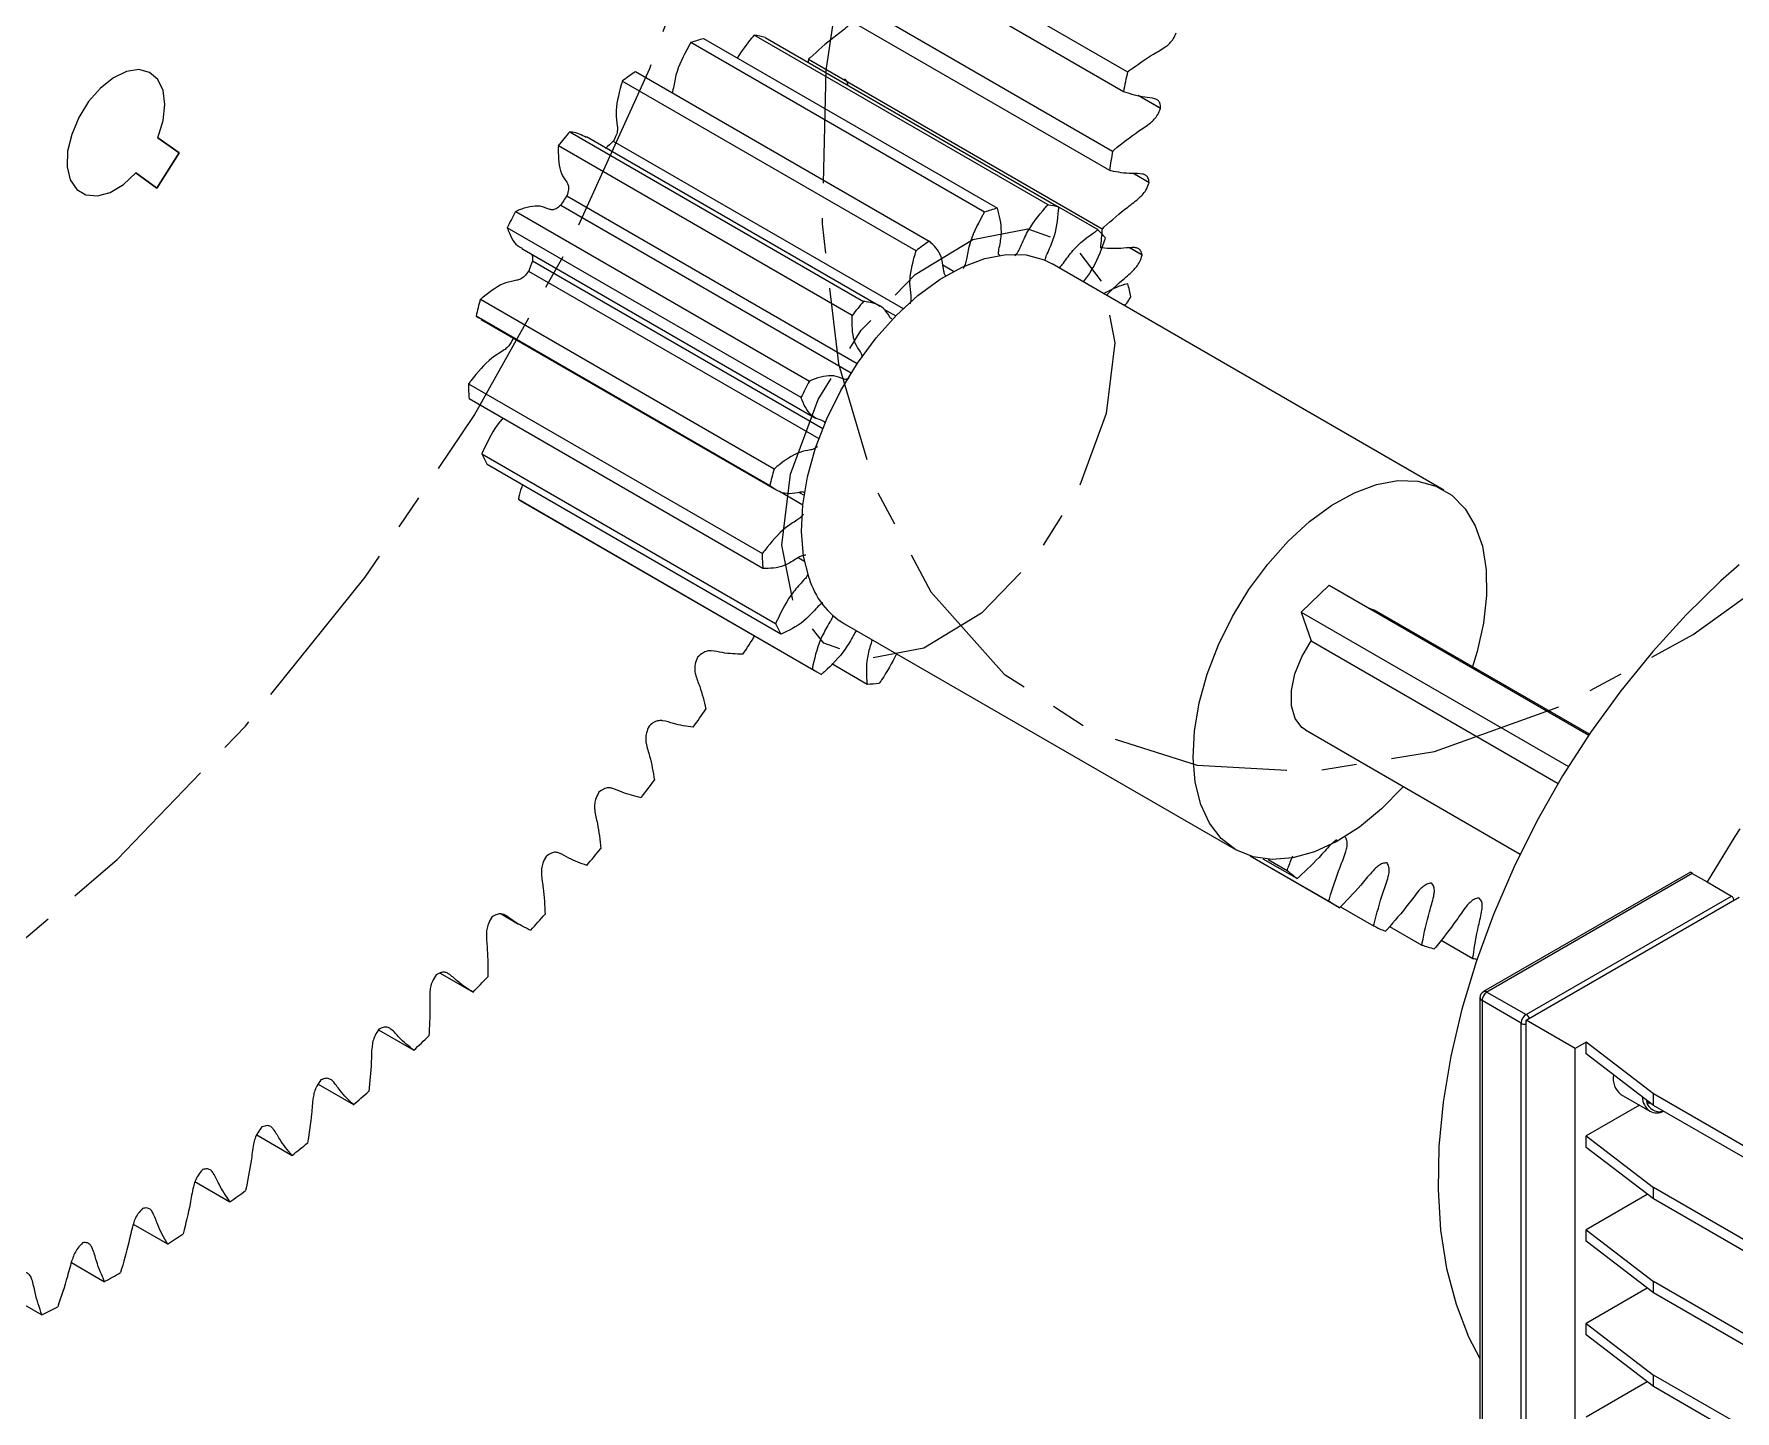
# Model space of a CAD drawing. Header units: millimetres. Extents: x 0 to 1189, y 0 to 841.
# Drawn here: x 568.1 to 690.9, y 304.5 to 403.9 of the extents above; entities that cross this region are included whole.
import ezdxf

# ---------------------------------------------------------------- set-up
doc = ezdxf.new("R2010")
doc.units = ezdxf.units.MM
doc.linetypes.add('CENTERX2', pattern=[20.32, 12.7, -2.54, 2.54, -2.54])

msp = doc.modelspace()

# ---------------------------------------------------------------- linework, layer by layer
at = {"color": 7, "linetype": 'Continuous', "lineweight": 25}
for p, q in [((625.83, 413.42), (647.04, 401.17)), ((646.74, 399.74), (625.53, 411.99)), ((624.75, 407.7), (645.96, 395.45)), ((645.75, 394.04), (624.53, 406.29)), ((636.71, 391.04), (615.5, 403.29)), ((616.42, 403.57), (637.64, 391.32)), ((641.3, 391.57), (620.08, 403.82)), ((620.87, 403.65), (642.08, 391.4)), ((624, 402.09), (645.21, 389.84)), ((631.77, 388.25), (610.56, 400.5)), ((611.5, 401.19), (632.71, 388.95)), ((649.43, 398.53), (647.8, 399.47)), ((649.43, 398.55), (647.86, 399.45)), ((606.77, 396.84), (627.98, 384.59)), ((577.03, 396.42), (578.55, 395.32)), ((578.55, 395.32), (577.03, 396.42)), ((627.15, 383.58), (605.94, 395.83)), ((629.18, 384.24), (607.97, 396.49)), ((609.9, 396.16), (630.83, 384.08)), ((578.55, 395.32), (576.96, 392.78)), ((576.96, 392.78), (578.55, 395.32)), ((576.96, 392.78), (575.44, 393.88)), ((575.44, 393.88), (576.96, 392.78)), ((648.6, 393.17), (647.46, 393.83)), ((648.6, 393.18), (647.49, 393.82)), ((606.56, 392.22), (627.52, 380.12)), ((602.86, 391.1), (624.07, 378.85)), ((606.12, 391.55), (627.08, 379.45)), ((644.91, 389.77), (642.08, 391.4)), ((623.47, 377.66), (602.25, 389.91)), ((603.3, 388.41), (624.52, 376.17)), ((648.09, 387.93), (647.17, 388.46)), ((648.09, 387.94), (647.2, 388.46)), ((604.07, 387.52), (625.03, 375.42)), ((633.7, 387.23), (634.48, 386.78)), ((637.73, 388), (637.83, 387.93)), ((669.88, 370.98), (641.6, 387.31)), ((603.79, 386.78), (624.75, 374.69)), ((633.84, 386.52), (633.93, 386.47)), ((600.31, 384.75), (621.52, 372.5)), ((621.22, 371.29), (600, 383.53)), ((600.35, 383.3), (621.57, 371.05)), ((629.45, 384.04), (630.3, 383.55)), ((599.45, 378.64), (620.67, 366.39)), ((620.71, 365.32), (599.5, 377.57)), ((600.41, 373.6), (621.63, 361.35)), ((622.01, 360.57), (600.8, 372.82)), ((603.06, 370.31), (624.27, 358.06)), ((603.39, 370.11), (624.6, 357.86)), ((621.92, 370.89), (623.59, 369.92)), ((623.34, 370.81), (623.68, 370.61)), ((623.26, 366.1), (623.71, 365.84)), ((661.59, 364.11), (659.58, 362.17)), ((661.59, 364.11), (680.34, 353.29)), ((664.36, 362.51), (664.88, 362.32)), ((626.6, 361.32), (654.88, 345)), ((659.58, 362.17), (678.88, 351.03)), ((659.58, 362.17), (660.31, 360.09)), ((680.39, 353.36), (664.88, 362.32)), ((660.31, 360.09), (678.13, 349.8)), ((625.68, 358.45), (628.24, 356.97)), ((659.88, 353.66), (675.39, 344.7)), ((662.35, 340.82), (655.9, 344.55)), ((656.02, 344.51), (661.57, 341.31)), ((659.29, 342.93), (656.84, 344.34)), ((657.2, 344.31), (658.57, 343.52)), ((687.68, 343.39), (672.74, 334.77)), ((687.82, 343.3), (672.99, 334.74)), ((687.82, 343.3), (688.89, 342.69)), ((688.89, 342.69), (690.65, 341.67)), ((675.82, 333.11), (690.65, 341.67)), ((675.82, 332.7), (691.21, 341.59)), ((601.82, 340.38), (603.07, 339.65)), ((662.42, 340.89), (664.81, 339.51)), ((665.96, 339.47), (668.29, 338.13)), ((669.68, 338.49), (671.97, 337.17)), ((597.41, 336.11), (599.78, 334.74)), ((672.49, 334.33), (672.49, 286.94)), ((675.47, 332.5), (672.64, 334.13)), ((672.64, 334.13), (672.64, 286.73)), ((672.99, 334.74), (675.82, 333.11)), ((592.96, 332.01), (595.5, 330.54)), ((675.47, 285.1), (675.47, 332.5)), ((679.35, 330.66), (675.82, 332.7)), ((675.82, 284.49), (675.82, 332.7)), ((680.15, 331.12), (679.35, 330.66)), ((679.35, 282.45), (679.35, 330.66)), ((685.01, 327.39), (680.15, 331.12)), ((680.15, 330.29), (680.15, 331.12)), ((685.01, 326.56), (680.15, 330.29)), ((588.59, 328.08), (591.14, 326.61)), ((682.67, 327.34), (684.75, 326.14)), ((752.27, 288.57), (685.01, 327.39)), ((685.01, 326.56), (685.01, 327.39)), ((684, 326.57), (680.15, 324.35)), ((752.27, 287.74), (685.01, 326.56)), ((584.16, 324.42), (586.71, 322.95)), ((680.15, 324.35), (685.01, 320.62)), ((680.15, 323.52), (680.15, 324.35)), ((685.01, 319.8), (680.15, 323.52)), ((579.7, 321.05), (582.23, 319.6)), ((752.27, 281.8), (685.01, 320.62)), ((685.01, 319.8), (685.01, 320.62)), ((684.57, 320.13), (680.15, 317.58)), ((752.27, 280.97), (685.01, 319.8)), ((575.25, 317.97), (577.71, 316.55)), ((680.15, 317.58), (685.01, 313.85)), ((680.15, 316.75), (680.15, 317.58)), ((685.01, 313.03), (680.15, 316.75)), ((570.78, 315.21), (573.18, 313.83)), ((684.57, 313.36), (680.15, 310.81)), ((752.27, 275.03), (685.01, 313.85)), ((685.01, 313.03), (685.01, 313.85)), ((566.31, 312.79), (568.65, 311.44)), ((752.27, 274.2), (685.01, 313.03)), ((680.15, 310.81), (685.01, 307.09)), ((680.15, 309.98), (680.15, 310.81)), ((685.01, 306.26), (680.15, 309.98)), ((752.27, 268.26), (685.01, 307.09)), ((685.01, 306.26), (685.01, 307.09)), ((684.57, 306.59), (680.15, 304.04)), ((752.27, 267.43), (685.01, 306.26))]:
    msp.add_line(p, q, dxfattribs=at)
at = {"color": 7, "linetype": 'CENTERX2', "flags": 128}
for points in [[(731.89, 498.7), (725.42, 502.9), (717.97, 505.27), (709.7, 505.73), (700.82, 504.29), (691.56, 500.97), (682.13, 495.86), (672.77, 489.08), (663.72, 480.81), (655.19, 471.24), (647.39, 460.61), (640.52, 449.18), (634.75, 437.24), (630.21, 425.07), (627.02, 412.98), (625.26, 401.26), (624.98, 390.21), (626.17, 380.1), (628.81, 371.16), (632.83, 363.63), (638.14, 357.7), (644.6, 353.49), (652.06, 351.13), (660.32, 350.67), (669.2, 352.11), (678.47, 355.43), (687.89, 360.54), (697.25, 367.31), (706.3, 375.59), (714.83, 385.16), (722.63, 395.78), (729.5, 407.21), (735.27, 419.16), (739.81, 431.32), (743, 443.42), (744.76, 455.13), (745.05, 466.18), (743.86, 476.3), (741.22, 485.23), (737.19, 492.76), (731.89, 498.7)], [(516.33, 318.96), (525.21, 318.79), (534.65, 320.46), (544.45, 323.94), (554.43, 329.15), (564.37, 335.98), (574.08, 344.3), (583.35, 353.94), (592, 364.7), (599.86, 376.36), (606.75, 388.68), (612.55, 401.42), (617.13, 414.32), (620.4, 427.1), (622.29, 439.52), (622.77, 451.32), (621.82, 462.25), (619.47, 472.1), (615.76, 480.67), (610.77, 487.78), (604.59, 493.28), (597.37, 497.07), (589.23, 499.07), (580.36, 499.23), (570.92, 497.56), (561.11, 494.08), (551.13, 488.88), (541.19, 482.04), (531.48, 473.72), (522.21, 464.09), (513.56, 453.33), (505.71, 441.67), (498.81, 429.34), (493.02, 416.6), (488.44, 403.71), (485.17, 390.92), (483.28, 378.51), (482.8, 366.71), (483.74, 355.77), (486.1, 345.92), (489.81, 337.35), (494.8, 330.25), (500.97, 324.74), (508.2, 320.95), (516.33, 318.96)], [(622.08, 367.01), (622.7, 372.13), (624.69, 377.52), (627.81, 382.52), (631.7, 386.53), (635.87, 389.07), (639.83, 389.83), (643.1, 388.71), (645.28, 385.86), (646.12, 381.62), (645.5, 376.5), (643.51, 371.11), (640.39, 366.11), (636.5, 362.1), (632.33, 359.56), (628.37, 358.8), (625.1, 359.92), (622.92, 362.77), (622.08, 367.01)]]:
    msp.add_lwpolyline(points, dxfattribs=at)
at = {"color": 7, "linetype": 'Continuous', "lineweight": 25, "flags": 128}
for points in [[(624, 402.09), (623.98, 401.91), (623.98, 401.85)], [(577.03, 396.42), (577.4, 397.65), (577.53, 398.81), (577.4, 399.83), (577.03, 400.62), (576.43, 401.13), (575.66, 401.33), (574.76, 401.19), (573.82, 400.74), (572.88, 400), (572.02, 399.02), (571.31, 397.88), (570.8, 396.65), (570.51, 395.44), (570.48, 394.32), (570.7, 393.38), (571.16, 392.69), (571.83, 392.29), (572.66, 392.21), (573.58, 392.47), (574.53, 393.04), (575.44, 393.88)], [(577.03, 396.42), (577.4, 397.65), (577.53, 398.81), (577.4, 399.83), (577.03, 400.62), (576.43, 401.13), (575.66, 401.33), (574.76, 401.19), (573.82, 400.74), (572.88, 400), (572.02, 399.02), (571.31, 397.88), (570.8, 396.65), (570.51, 395.44), (570.48, 394.32), (570.7, 393.38), (571.16, 392.69), (571.83, 392.29), (572.66, 392.21), (573.58, 392.47), (574.53, 393.04), (575.44, 393.88)], [(649.43, 398.53), (649.43, 398.53), (649.43, 398.53), (649.43, 398.54), (649.43, 398.54), (649.43, 398.54), (649.43, 398.54), (649.43, 398.55), (649.43, 398.55)], [(648.6, 393.17), (648.6, 393.17), (648.6, 393.17), (648.6, 393.17), (648.6, 393.17), (648.6, 393.18), (648.6, 393.18), (648.6, 393.18), (648.6, 393.18)], [(624.04, 364.62), (623.65, 366.21), (623.49, 367.99), (623.59, 369.91), (623.93, 371.94), (624.52, 374.03), (625.32, 376.12), (626.33, 378.17), (627.53, 380.13), (628.88, 381.96), (630.35, 383.6), (631.9, 385.03), (633.51, 386.21), (635.14, 387.1), (636.74, 387.7), (638.27, 387.98), (639.71, 387.95), (641.02, 387.59), (641.6, 387.31)], [(648.09, 387.93), (648.09, 387.93), (648.09, 387.93), (648.09, 387.93), (648.09, 387.94), (648.09, 387.94), (648.09, 387.94), (648.09, 387.94), (648.09, 387.94)], [(652.33, 348.29), (651.93, 349.88), (651.78, 351.66), (651.88, 353.58), (652.22, 355.62), (652.8, 357.7), (653.61, 359.8), (654.62, 361.85), (655.81, 363.81), (657.16, 365.63), (658.63, 367.28), (660.19, 368.7), (661.8, 369.88), (663.42, 370.78), (665.02, 371.37), (666.56, 371.66), (668, 371.62), (669.31, 371.26), (670.45, 370.6), (671.41, 369.63), (672.15, 368.4), (672.67, 366.92), (672.94, 365.23), (672.97, 363.37), (672.75, 361.38), (672.29, 359.32), (671.93, 358.15)], [(691.21, 365.59), (689.89, 364.42), (687.38, 361.98), (684.96, 359.33), (682.65, 356.49), (680.48, 353.48), (678.45, 350.34), (676.6, 347.08), (674.93, 343.73), (673.47, 340.34), (672.21, 336.91), (671.19, 333.5), (670.39, 330.12), (669.83, 326.8), (669.52, 323.58), (669.46, 320.49), (669.65, 317.54), (670.08, 314.77), (670.76, 312.2), (671.67, 309.85), (672.49, 308.28)], [(659.88, 353.66), (659.63, 353.84), (659.14, 354.49), (658.88, 355.4), (658.88, 356.5), (659.13, 357.71), (659.62, 358.93), (660.31, 360.09)], [(616, 358.91), (615.99, 358.91), (615.99, 358.91), (615.99, 358.91), (615.99, 358.91), (615.99, 358.9), (615.99, 358.9), (615.99, 358.9), (615.98, 358.9)], [(612.5, 353.94), (612.5, 353.94), (612.5, 353.94), (612.5, 353.94), (612.49, 353.94), (612.49, 353.93), (612.49, 353.93), (612.49, 353.93), (612.49, 353.93)], [(608.85, 349.15), (608.85, 349.15), (608.85, 349.14), (608.85, 349.14), (608.84, 349.14), (608.84, 349.14), (608.84, 349.14), (608.84, 349.14), (608.84, 349.13)], [(666.96, 349.57), (666.89, 349.5), (665.37, 347.96), (663.78, 346.65), (662.16, 345.61), (660.54, 344.86), (658.97, 344.42), (657.48, 344.3), (656.1, 344.49), (654.87, 345.01), (653.81, 345.82), (652.96, 346.93), (652.33, 348.29)], [(691.25, 346.52), (690.9, 345.98), (688.89, 342.69)], [(662.79, 345.91), (662.79, 345.91), (662.78, 345.91), (662.78, 345.91), (662.78, 345.91), (662.78, 345.92), (662.78, 345.92), (662.78, 345.92), (662.78, 345.92)], [(605.06, 344.54), (605.06, 344.54), (605.06, 344.54), (605.06, 344.54), (605.05, 344.54), (605.05, 344.53), (605.05, 344.53), (605.05, 344.53), (605.05, 344.53)], [(665.78, 344.06), (665.78, 344.06), (665.78, 344.06), (665.78, 344.06), (665.78, 344.06), (665.77, 344.06), (665.77, 344.06), (665.77, 344.06), (665.77, 344.06)], [(669, 342.6), (668.99, 342.6), (668.99, 342.6), (668.99, 342.6), (668.99, 342.6), (668.99, 342.6), (668.99, 342.6), (668.99, 342.6), (668.98, 342.6)], [(672.41, 341.54), (672.41, 341.54), (672.41, 341.54), (672.41, 341.54), (672.41, 341.54), (672.41, 341.54), (672.41, 341.54), (672.4, 341.54), (672.4, 341.54)], [(601.14, 340.15), (601.14, 340.15), (601.14, 340.15), (601.14, 340.14), (601.14, 340.14), (601.14, 340.14), (601.13, 340.14), (601.13, 340.14), (601.13, 340.14)], [(597.12, 335.98), (597.12, 335.98), (597.12, 335.98), (597.11, 335.98), (597.11, 335.98), (597.11, 335.97), (597.11, 335.97), (597.11, 335.97), (597.11, 335.97)], [(593, 332.06), (593, 332.06), (593, 332.06), (593, 332.06), (592.99, 332.06), (592.99, 332.05), (592.99, 332.05), (592.99, 332.05), (592.99, 332.05)], [(588.81, 328.4), (588.8, 328.4), (588.8, 328.4), (588.8, 328.4), (588.8, 328.39), (588.8, 328.39), (588.8, 328.39), (588.79, 328.39), (588.79, 328.39)], [(584.55, 325.01), (584.55, 325.01), (584.55, 325.01), (584.55, 325.01), (584.54, 325.01), (584.54, 325.01), (584.54, 325.01), (584.54, 325.01), (584.54, 325)], [(580.26, 321.92), (580.25, 321.92), (580.25, 321.92), (580.25, 321.91), (580.25, 321.91), (580.25, 321.91), (580.24, 321.91), (580.24, 321.91), (580.24, 321.91)], [(575.93, 319.12), (575.93, 319.12), (575.93, 319.12), (575.93, 319.12), (575.93, 319.12), (575.92, 319.12), (575.92, 319.12), (575.92, 319.11), (575.92, 319.11)], [(571.6, 316.64), (571.6, 316.64), (571.6, 316.64), (571.6, 316.64), (571.6, 316.64), (571.59, 316.63), (571.59, 316.63), (571.59, 316.63), (571.59, 316.63)]]:
    msp.add_lwpolyline(points, dxfattribs=at)
at = {"color": 7, "linetype": 'Continuous', "lineweight": 25}
for centre, radius, start, end in [((619.54, 391.7), 12.27, 104.7431, 109.2573), ((619.02, 396.91), 6.99, 74.6533, 81.2234), ((623.92, 383.39), 21.71, 124.8996, 127.9857), ((759.74, 376.92), 115.28, 167.8564, 168.5848), ((629.91, 377.03), 30.47, 139.441, 141.9029), ((623.71, 381.3), 20.29, 132.8999, 135.022), ((750.89, 378.53), 106.29, 170.8383, 171.6073), ((627.2, 378.31), 24.9, 146.0129, 147.8644), ((631.63, 375.73), 32.62, 151.8876, 154.2398), ((640.76, 379.46), 12.27, 104.7431, 109.2573), ((640.23, 384.66), 6.99, 74.6533, 81.2234), ((639.99, 384.8), 6.99, 38.7738, 45.3436), ((741.68, 379.69), 97, 173.9944, 174.8117), ((645.13, 371.14), 21.71, 124.8996, 127.9857), ((625.69, 378.94), 23.25, 158.3614, 160.2992), ((635.22, 382.65), 12.27, 10.7426, 15.2563), ((625.95, 377.73), 26.59, 164.6931, 167.389), ((651.13, 364.78), 30.47, 139.441, 141.9029), ((616.14, 378.79), 16.69, 180.5099, 184.1876), ((652.84, 363.48), 32.62, 151.8876, 154.2398), ((608.65, 377.16), 8.97, 203.3576, 208.9204), ((647.16, 365.48), 26.59, 164.6931, 167.389), ((606.56, 375.6), 6.34, 236.4922, 240.0019), ((637.35, 366.54), 16.69, 180.5099, 184.1876), ((629.59, 366.28), 5.79, 196.7398, 238.9342), ((629.86, 364.91), 8.97, 203.3576, 208.9204), ((474.22, 454.31), 173.49, 326.7281, 327.2596), ((627.77, 363.35), 6.34, 236.4918, 243.5047), ((628.07, 365.94), 8.97, 271.0777, 276.641), ((476.44, 452.8), 170.81, 324.6042, 325.1412), ((479.65, 450.45), 166.83, 322.4509, 322.9964), ((483.72, 447.22), 161.63, 320.256, 320.8132), ((677.66, 366.32), 29.74, 230.0505, 231.8482), ((488.5, 443.13), 155.34, 318.0069, 318.5789), ((677.24, 365.75), 29.03, 237.3213, 239.1479), ((677.35, 365.97), 29.28, 244.6498, 246.4662), ((677.77, 367.1), 30.48, 251.8787, 253.6471), ((678.23, 368.99), 32.43, 258.8627, 259.425), ((493.8, 438.2), 148.11, 315.6896, 316.2802), ((672.99, 334.33), 0.5, 119.9973, 180), ((672.74, 334.36), 0.251, 185.6948, 245.6253), ((673.4, 334.09), 0.768, 122.6055, 177.3945), ((672.84, 334.54), 0.251, 54.3824, 114.3071), ((676.23, 332.46), 0.768, 122.6055, 177.3945), ((675.44, 332.5), 0.721, 28.8568, 58.0454), ((675.8, 333.13), 0.721, 241.9598, 271.1441), ((499.44, 432.52), 140.1, 313.2896, 313.9024), ((683.53, 328.47), 1.42, 167.9944, 232.645), ((505.24, 426.15), 131.48, 310.7907, 311.43), ((685.49, 327.17), 1.27, 179.9657, 234.5116), ((685.44, 327.06), 0.959, 185.8358, 287.5823), ((685.27, 327.19), 1.17, 243.6928, 295.2875), ((511.03, 419.21), 122.45, 308.1753, 308.8457), ((516.62, 411.83), 113.19, 305.4242, 306.1307), ((521.87, 404.15), 103.89, 302.5163, 303.2643), ((526.64, 396.33), 94.72, 299.4286, 300.2242), ((530.84, 388.51), 85.84, 296.1363, 296.9858)]:
    msp.add_arc(centre, radius, start, end, dxfattribs=at)
msp.add_ellipse((688.18, 343.1), major_axis=(0.5, -0.289), ratio=0.00007, start_param=2.356235, end_param=3.141552, dxfattribs=at)
for points, knots in [([(627.1, 404.81), (627.05, 404.74), (626.94, 404.56), (626.51, 404.16), (625.54, 403.47), (624.65, 402.67), (624.04, 402.12), (624, 402.09)], [0, 0, 0, 0, 0.050768, 0.139456, 0.412837, 0.961043, 1, 1, 1, 1]), ([(615.5, 403.29), (615.45, 403.2), (615.03, 402.44), (614.43, 401.26), (614.29, 400.16), (614.18, 399.73), (614.16, 399.66)], [0, 0, 0, 0, 0.074803, 0.650564, 0.938214, 1, 1, 1, 1]), ([(620.08, 403.82), (620.02, 403.74), (619.57, 403.25), (619.18, 402.66), (618.85, 402.17)], [0, 0, 0, 0, 0.144299, 1, 1, 1, 1]), ([(647.04, 401.17), (647.08, 401.2), (647.71, 401.66), (648.63, 402.32), (649.61, 402.84), (650.09, 403.22), (650.37, 403.56), (650.5, 403.84), (650.56, 403.99)], [0, 0, 0, 0, 0.033879, 0.510623, 0.748366, 0.825493, 0.905535, 1, 1, 1, 1]), ([(610.56, 400.5), (610.53, 400.41), (610.3, 399.61), (610.02, 398.42), (610.18, 397.48), (610.22, 396.97), (610.14, 396.57), (609.98, 396.31), (609.9, 396.16)], [0, 0, 0, 0, 0.059569, 0.518074, 0.747143, 0.822019, 0.900677, 1, 1, 1, 1]), ([(626.87, 400.19), (626.85, 400.31), (626.8, 400.51), (626.66, 400.61), (626.61, 400.65)], [0, 0, 0, 0, 0.57889, 1, 1, 1, 1]), ([(649.43, 398.55), (649.42, 398.68), (649.4, 398.91), (649.24, 399.14), (648.87, 399.3), (648.01, 399.34), (647.27, 399.57), (646.78, 399.73), (646.74, 399.74)], [0, 0, 0, 0, 0.094465, 0.174507, 0.251634, 0.489377, 0.966121, 1, 1, 1, 1]), ([(645.96, 395.45), (646, 395.48), (646.62, 395.99), (647.53, 396.72), (648.51, 397.32), (648.98, 397.74), (649.25, 398.1), (649.36, 398.38), (649.43, 398.53)], [0, 0, 0, 0, 0.033879, 0.510623, 0.748366, 0.825493, 0.905535, 1, 1, 1, 1]), ([(607.94, 396.43), (607.63, 396.6), (607.26, 396.79), (606.83, 396.83), (606.77, 396.84)], [0, 0, 0, 0, 0.858186, 1, 1, 1, 1]), ([(605.94, 395.83), (605.94, 395.75), (605.93, 395.03), (605.98, 393.99), (606.46, 393.36), (606.67, 393), (606.69, 392.66), (606.61, 392.38), (606.56, 392.22)], [0, 0, 0, 0, 0.059569, 0.518074, 0.747143, 0.822019, 0.900677, 1, 1, 1, 1]), ([(645.21, 389.84), (645.25, 389.88), (645.86, 390.43), (646.75, 391.22), (647.73, 391.91), (648.19, 392.36), (648.44, 392.73), (648.54, 393.01), (648.6, 393.17)], [0, 0, 0, 0, 0.033879, 0.510623, 0.748366, 0.825493, 0.905535, 1, 1, 1, 1]), ([(648.6, 393.18), (648.58, 393.31), (648.54, 393.53), (648.36, 393.73), (647.97, 393.85), (647.08, 393.79), (646.3, 393.93), (645.78, 394.03), (645.75, 394.04)], [0, 0, 0, 0, 0.094465, 0.174507, 0.251634, 0.489377, 0.966121, 1, 1, 1, 1]), ([(606.12, 391.55), (606, 391.45), (605.79, 391.27), (605.49, 391.19), (605.12, 391.3), (604.44, 391.62), (603.54, 391.36), (602.93, 391.13), (602.86, 391.1)], [0, 0, 0, 0, 0.099323, 0.177981, 0.252857, 0.481926, 0.940431, 1, 1, 1, 1]), ([(635.19, 386.98), (635.25, 387.09), (635.36, 387.3), (635.48, 387.88), (635.66, 389.01), (636.24, 390.19), (636.66, 390.95), (636.71, 391.04)], [0, 0, 0, 0, 0.077153, 0.161213, 0.41838, 0.933124, 1, 1, 1, 1]), ([(637.73, 388), (637.73, 388), (637.7, 388.1), (637.81, 388.6), (638.02, 389.73), (637.84, 390.68), (637.66, 391.26), (637.64, 391.32)], [0, 0, 0, 0, 0.009365, 0.0996, 0.375656, 0.928212, 1, 1, 1, 1]), ([(638.91, 387.89), (638.98, 387.96), (639.12, 388.13), (639.38, 388.69), (639.87, 389.86), (640.67, 390.87), (641.23, 391.5), (641.3, 391.57)], [0, 0, 0, 0, 0.066821, 0.151822, 0.411868, 0.932375, 1, 1, 1, 1]), ([(641.09, 387.56), (641.1, 387.6), (641.11, 387.75), (641.35, 388.27), (641.87, 389.43), (642.03, 390.58), (642.07, 391.32), (642.08, 391.4)], [0, 0, 0, 0, 0.03209, 0.120255, 0.389979, 0.929859, 1, 1, 1, 1]), ([(602.25, 389.91), (602.28, 389.84), (602.49, 389.3), (602.78, 388.67), (603.26, 388.47), (603.32, 388.45)], [0, 0, 0, 0, 0.101116, 0.87941, 1, 1, 1, 1]), ([(642.1, 387.02), (642.12, 387.03), (642.24, 387.12), (642.56, 387.58), (643.3, 388.6), (644.22, 389.31), (644.84, 389.72), (644.91, 389.77)], [0, 0, 0, 0, 0.024337, 0.113208, 0.385093, 0.929297, 1, 1, 1, 1]), ([(631.35, 384.43), (631.38, 384.53), (631.44, 384.75), (631.39, 385.23), (631.24, 386.18), (631.51, 387.37), (631.75, 388.16), (631.77, 388.25)], [0, 0, 0, 0, 0.072435, 0.156925, 0.415406, 0.932782, 1, 1, 1, 1]), ([(633.84, 386.52), (633.82, 386.6), (633.73, 386.95), (633.66, 387.98), (633.14, 388.57), (632.76, 388.91), (632.71, 388.95)], [0, 0, 0, 0, 0.088385, 0.36788, 0.927318, 1, 1, 1, 1]), ([(643.86, 386), (644.05, 386.26), (644.7, 387.14), (645.15, 388.29), (645.41, 389.08), (645.44, 389.17)], [0, 0, 0, 0, 0.272888, 0.916395, 1, 1, 1, 1]), ([(648.09, 387.94), (648.06, 388.06), (648.01, 388.27), (647.81, 388.44), (647.4, 388.52), (646.47, 388.37), (645.66, 388.42), (645.12, 388.46), (645.08, 388.46)], [0, 0, 0, 0, 0.094465, 0.174507, 0.251634, 0.489377, 0.966121, 1, 1, 1, 1]), ([(604.01, 388.01), (604.02, 387.98), (604.1, 387.86), (604.08, 387.67), (604.07, 387.52)], [0, 0, 0, 0, 0.238978, 1, 1, 1, 1]), ([(645.51, 385.05), (645.87, 385.4), (646.5, 386.03), (647.27, 386.62), (647.71, 387.11), (647.95, 387.49), (648.04, 387.78), (648.09, 387.93)], [0, 0, 0, 0, 0.387011, 0.684806, 0.781415, 0.881675, 1, 1, 1, 1]), ([(603.79, 386.78), (603.69, 386.65), (603.52, 386.4), (603.2, 386.19), (602.76, 386.08), (601.91, 385.96), (600.98, 385.29), (600.38, 384.8), (600.31, 384.75)], [0, 0, 0, 0, 0.099323, 0.177981, 0.252857, 0.481926, 0.940431, 1, 1, 1, 1]), ([(645.29, 385.17), (645.82, 385.44), (646.42, 385.74), (646.99, 385.87), (647.06, 385.88)], [0, 0, 0, 0, 0.881016, 1, 1, 1, 1]), ([(630.02, 383.34), (630.01, 383.35), (629.93, 383.37), (629.76, 383.67), (629.32, 384.32), (628.57, 384.53), (628.04, 384.59), (627.98, 384.59)], [0, 0, 0, 0, 0.01028, 0.100432, 0.376233, 0.928278, 1, 1, 1, 1]), ([(646.83, 384.28), (646.93, 384.41), (647.09, 384.62), (647.23, 384.85), (647.28, 384.94)], [0, 0, 0, 0, 0.622709, 1, 1, 1, 1]), ([(600, 383.53), (600.05, 383.49), (600.16, 383.41), (600.3, 383.37), (600.38, 383.34)], [0, 0, 0, 0, 0.417948, 1, 1, 1, 1]), ([(627.87, 380.56), (627.87, 380.62), (627.87, 380.79), (627.66, 381.1), (627.21, 381.74), (627.14, 382.78), (627.15, 383.5), (627.15, 383.58)], [0, 0, 0, 0, 0.053855, 0.140037, 0.403696, 0.931436, 1, 1, 1, 1]), ([(602.7, 381.99), (602.63, 381.83), (602.51, 381.56), (602.23, 381.23), (601.77, 380.92), (600.85, 380.38), (600.03, 379.4), (599.51, 378.72), (599.45, 378.64)], [0, 0, 0, 0, 0.0993231, 0.1779815, 0.2528574, 0.4819263, 0.9404309, 1, 1, 1, 1]), ([(626.92, 379.03), (626.84, 379), (626.68, 378.94), (626.34, 379.07), (625.65, 379.36), (624.75, 379.11), (624.14, 378.88), (624.07, 378.85)], [0, 0, 0, 0, 0.068151, 0.153031, 0.412706, 0.932472, 1, 1, 1, 1]), ([(625.21, 375.78), (625.19, 375.82), (625.14, 375.94), (624.81, 376.06), (624.1, 376.31), (623.7, 377.05), (623.49, 377.6), (623.47, 377.66)], [0, 0, 0, 0, 0.04576, 0.132679, 0.398594, 0.930849, 1, 1, 1, 1]), ([(601.95, 376.15), (601.86, 376.06), (601.28, 375.42), (600.82, 374.47), (600.45, 373.69), (600.41, 373.6)], [0, 0, 0, 0, 0.126847, 0.899603, 1, 1, 1, 1]), ([(624.66, 374.13), (624.58, 374.07), (624.41, 373.93), (623.97, 373.84), (623.12, 373.71), (622.19, 373.05), (621.59, 372.56), (621.52, 372.5)], [0, 0, 0, 0, 0.077209, 0.161264, 0.418415, 0.933128, 1, 1, 1, 1]), ([(603.35, 371.34), (603.26, 371.09), (603.14, 370.74), (603.07, 370.4), (603.06, 370.31)], [0, 0, 0, 0, 0.734308, 1, 1, 1, 1]), ([(623.76, 370.77), (623.72, 370.8), (623.62, 370.86), (623.22, 370.79), (622.35, 370.6), (621.67, 370.95), (621.26, 371.25), (621.22, 371.29)], [0, 0, 0, 0, 0.052302, 0.138626, 0.402717, 0.931323, 1, 1, 1, 1]), ([(623.63, 369.24), (623.57, 369.15), (623.43, 368.97), (622.98, 368.68), (622.07, 368.13), (621.24, 367.15), (620.73, 366.47), (620.67, 366.39)], [0, 0, 0, 0, 0.071783, 0.156332, 0.414995, 0.932735, 1, 1, 1, 1]), ([(623.81, 366.27), (623.72, 366.27), (623.55, 366.27), (623.09, 366), (622.18, 365.39), (621.32, 365.31), (620.77, 365.32), (620.71, 365.32)], [0, 0, 0, 0, 0.087333, 0.170465, 0.424795, 0.933862, 1, 1, 1, 1]), ([(623.95, 364.88), (623.93, 364.84), (623.85, 364.68), (623.48, 364.28), (622.65, 363.39), (622.03, 362.23), (621.67, 361.44), (621.63, 361.35)], [0, 0, 0, 0, 0.03209, 0.120255, 0.389979, 0.929859, 1, 1, 1, 1]), ([(625.03, 362.83), (624.98, 362.8), (624.84, 362.73), (624.45, 362.31), (623.63, 361.39), (622.69, 360.88), (622.08, 360.6), (622.01, 360.57)], [0, 0, 0, 0, 0.048497, 0.135167, 0.400319, 0.931048, 1, 1, 1, 1]), ([(625.76, 361.93), (625.75, 361.89), (625.71, 361.73), (625.42, 361.23), (624.77, 360.13), (624.45, 358.93), (624.29, 358.15), (624.27, 358.06)], [0, 0, 0, 0, 0.03209, 0.120255, 0.389979, 0.929859, 1, 1, 1, 1]), ([(627.47, 360.82), (627.46, 360.82), (627.37, 360.73), (627.12, 360.25), (626.48, 359.15), (625.61, 358.26), (625.01, 357.74), (624.94, 357.68)], [0, 0, 0, 0, 0.006005, 0.096545, 0.373539, 0.927968, 1, 1, 1, 1]), ([(628.6, 360.17), (628.49, 359.82), (628.15, 358.77), (628.17, 357.72), (628.23, 357.05), (628.24, 356.97)], [0, 0, 0, 0, 0.3008026, 0.919605, 1, 1, 1, 1]), ([(615.98, 358.9), (615.92, 358.73), (615.8, 358.43), (615.77, 358.01), (615.88, 357.46), (616.25, 356.61), (616.47, 355.73), (616.6, 355.17)], [0, 0, 0, 0, 0.101639, 0.189476, 0.275249, 0.539056, 1, 1, 1, 1]), ([(619.27, 359.13), (618.77, 359.14), (617.98, 359.17), (617.17, 359.38), (616.69, 359.37), (616.34, 359.23), (616.12, 359.03), (616, 358.91)], [0, 0, 0, 0, 0.460944, 0.724751, 0.810524, 0.898361, 1, 1, 1, 1]), ([(630.36, 359.15), (630.02, 358.51), (629.64, 357.78), (629.17, 357.11), (629.11, 357.03)], [0, 0, 0, 0, 0.877787, 1, 1, 1, 1]), ([(612.49, 353.93), (612.42, 353.77), (612.29, 353.47), (612.23, 353.04), (612.31, 352.46), (612.62, 351.55), (612.78, 350.63), (612.88, 350.04)], [0, 0, 0, 0, 0.101639, 0.189476, 0.275249, 0.539056, 1, 1, 1, 1]), ([(615.68, 353.86), (615.2, 353.93), (614.43, 354.03), (613.67, 354.32), (613.19, 354.35), (612.85, 354.24), (612.62, 354.05), (612.5, 353.94)], [0, 0, 0, 0, 0.460944, 0.724751, 0.810524, 0.898361, 1, 1, 1, 1]), ([(608.84, 349.13), (608.76, 348.97), (608.62, 348.67), (608.54, 348.24), (608.58, 347.64), (608.84, 346.67), (608.94, 345.71), (609, 345.09)], [0, 0, 0, 0, 0.101639, 0.189476, 0.275249, 0.539056, 1, 1, 1, 1]), ([(611.92, 348.77), (611.45, 348.88), (610.72, 349.05), (610, 349.43), (609.54, 349.5), (609.21, 349.42), (608.98, 349.24), (608.85, 349.15)], [0, 0, 0, 0, 0.4609436, 0.7247515, 0.8105241, 0.8983614, 1, 1, 1, 1]), ([(662.13, 345.74), (662.05, 345.67), (661.68, 345.38), (660.82, 344.35), (659.93, 343.53), (659.33, 342.97), (659.29, 342.93)], [0, 0, 0, 0, 0.081991, 0.373627, 0.958442, 1, 1, 1, 1]), ([(661.57, 341.31), (661.58, 341.37), (661.83, 342.18), (662.21, 343.37), (662.74, 344.63), (662.91, 345.26), (662.92, 345.63), (662.83, 345.81), (662.79, 345.91)], [0, 0, 0, 0, 0.033879, 0.510623, 0.748366, 0.825493, 0.905535, 1, 1, 1, 1]), ([(605.05, 344.53), (604.96, 344.37), (604.81, 344.08), (604.71, 343.64), (604.72, 343.01), (604.91, 341.99), (604.95, 340.99), (604.98, 340.35)], [0, 0, 0, 0, 0.101639, 0.189476, 0.275249, 0.539056, 1, 1, 1, 1]), ([(608, 343.88), (607.56, 344.03), (606.86, 344.28), (606.18, 344.73), (605.75, 344.85), (605.42, 344.79), (605.19, 344.63), (605.06, 344.54)], [0, 0, 0, 0, 0.4609436, 0.7247515, 0.8105241, 0.8983614, 1, 1, 1, 1]), ([(658.57, 343.52), (658.58, 343.57), (658.71, 343.92), (658.85, 344.27), (658.97, 344.57)], [0, 0, 0, 0, 0.154111, 1, 1, 1, 1]), ([(665.77, 344.06), (665.66, 344.06), (665.47, 344.05), (665.15, 343.87), (664.68, 343.43), (663.84, 342.36), (662.98, 341.47), (662.39, 340.86), (662.35, 340.82)], [0, 0, 0, 0, 0.094465, 0.174507, 0.251634, 0.489377, 0.966121, 1, 1, 1, 1]), ([(664.81, 339.51), (664.83, 339.56), (665.03, 340.37), (665.34, 341.56), (665.82, 342.82), (665.95, 343.44), (665.93, 343.8), (665.83, 343.97), (665.78, 344.06)], [0, 0, 0, 0, 0.033879, 0.510623, 0.748366, 0.825493, 0.905535, 1, 1, 1, 1]), ([(668.98, 342.6), (668.87, 342.59), (668.67, 342.56), (668.35, 342.35), (667.9, 341.88), (667.1, 340.76), (666.27, 339.81), (665.7, 339.17), (665.66, 339.13)], [0, 0, 0, 0, 0.094465, 0.174507, 0.251634, 0.489377, 0.966121, 1, 1, 1, 1]), ([(668.29, 338.13), (668.3, 338.18), (668.46, 338.98), (668.7, 340.15), (669.11, 341.41), (669.21, 342.02), (669.17, 342.37), (669.06, 342.52), (669, 342.6)], [0, 0, 0, 0, 0.033879, 0.510623, 0.748366, 0.825493, 0.905535, 1, 1, 1, 1]), ([(672.4, 341.54), (672.29, 341.51), (672.08, 341.47), (671.77, 341.23), (671.33, 340.73), (670.57, 339.57), (669.77, 338.57), (669.22, 337.89), (669.19, 337.85)], [0, 0, 0, 0, 0.094465, 0.174507, 0.251634, 0.489377, 0.966121, 1, 1, 1, 1]), ([(671.97, 337.17), (671.98, 337.22), (672.09, 338), (672.27, 339.15), (672.61, 340.41), (672.67, 341.01), (672.61, 341.34), (672.48, 341.47), (672.41, 341.54)], [0, 0, 0, 0, 0.033879, 0.510623, 0.748366, 0.825493, 0.905535, 1, 1, 1, 1]), ([(690.65, 341.67), (690.68, 341.65), (690.74, 341.6), (690.79, 341.49), (690.79, 341.4), (690.8, 341.35)], [0, 0, 0, 0, 0.313951, 0.626407, 1, 1, 1, 1]), ([(603.95, 339.19), (603.53, 339.39), (602.87, 339.71), (602.24, 340.24), (601.83, 340.4), (601.51, 340.37), (601.27, 340.23), (601.14, 340.15)], [0, 0, 0, 0, 0.460944, 0.724751, 0.810524, 0.898361, 1, 1, 1, 1]), ([(601.13, 340.14), (601.04, 339.98), (600.88, 339.69), (600.76, 339.25), (600.73, 338.61), (600.86, 337.54), (600.85, 336.5), (600.84, 335.84)], [0, 0, 0, 0, 0.101639, 0.189476, 0.275249, 0.539056, 1, 1, 1, 1]), ([(597.11, 335.97), (597.01, 335.82), (596.83, 335.54), (596.7, 335.09), (596.63, 334.43), (596.7, 333.32), (596.63, 332.25), (596.59, 331.57)], [0, 0, 0, 0, 0.101639, 0.189476, 0.275249, 0.539056, 1, 1, 1, 1]), ([(599.78, 334.74), (599.39, 334.99), (598.77, 335.37), (598.18, 335.97), (597.79, 336.18), (597.48, 336.18), (597.25, 336.05), (597.12, 335.98)], [0, 0, 0, 0, 0.460944, 0.724751, 0.810524, 0.898361, 1, 1, 1, 1]), ([(592.99, 332.05), (592.89, 331.9), (592.7, 331.63), (592.54, 331.18), (592.44, 330.51), (592.45, 329.36), (592.33, 328.26), (592.25, 327.57)], [0, 0, 0, 0, 0.101639, 0.189476, 0.275249, 0.539056, 1, 1, 1, 1]), ([(595.5, 330.54), (595.14, 330.83), (594.56, 331.28), (594.03, 331.95), (593.66, 332.2), (593.36, 332.23), (593.13, 332.12), (593, 332.06)], [0, 0, 0, 0, 0.460944, 0.724751, 0.810524, 0.898361, 1, 1, 1, 1]), ([(588.79, 328.39), (588.69, 328.25), (588.49, 327.98), (588.31, 327.53), (588.18, 326.85), (588.13, 325.67), (587.94, 324.55), (587.83, 323.84)], [0, 0, 0, 0, 0.1016386, 0.1894759, 0.2752485, 0.5390564, 1, 1, 1, 1]), ([(591.14, 326.61), (590.8, 326.93), (590.27, 327.45), (589.79, 328.19), (589.45, 328.48), (589.16, 328.54), (588.93, 328.45), (588.81, 328.4)], [0, 0, 0, 0, 0.460944, 0.724751, 0.810524, 0.898361, 1, 1, 1, 1]), ([(684.73, 326.66), (684.68, 326.7), (684.62, 326.75), (684.6, 326.87), (684.6, 326.92)], [0, 0, 0, 0, 0.677669, 1, 1, 1, 1]), ([(584.54, 325), (584.43, 324.87), (584.23, 324.61), (584.03, 324.17), (583.87, 323.48), (583.74, 322.26), (583.51, 321.13), (583.36, 320.41)], [0, 0, 0, 0, 0.101639, 0.189476, 0.275249, 0.539056, 1, 1, 1, 1]), ([(586.71, 322.95), (586.4, 323.32), (585.91, 323.9), (585.49, 324.71), (585.18, 325.04), (584.9, 325.13), (584.68, 325.05), (584.55, 325.01)], [0, 0, 0, 0, 0.460944, 0.724751, 0.810524, 0.898361, 1, 1, 1, 1]), ([(580.24, 321.91), (580.13, 321.78), (579.92, 321.53), (579.7, 321.09), (579.51, 320.4), (579.32, 319.16), (579.03, 318.01), (578.85, 317.29)], [0, 0, 0, 0, 0.101639, 0.189476, 0.275249, 0.539056, 1, 1, 1, 1]), ([(582.23, 319.6), (581.95, 320.01), (581.51, 320.65), (581.15, 321.52), (580.86, 321.89), (580.6, 322), (580.38, 321.95), (580.26, 321.92)], [0, 0, 0, 0, 0.460944, 0.724751, 0.810524, 0.898361, 1, 1, 1, 1]), ([(575.92, 319.11), (575.8, 318.99), (575.59, 318.76), (575.35, 318.32), (575.13, 317.63), (574.88, 316.36), (574.54, 315.21), (574.32, 314.48)], [0, 0, 0, 0, 0.101639, 0.189476, 0.275249, 0.539056, 1, 1, 1, 1]), ([(577.71, 316.55), (577.46, 317), (577.07, 317.7), (576.77, 318.63), (576.52, 319.03), (576.27, 319.18), (576.05, 319.14), (575.93, 319.12)], [0, 0, 0, 0, 0.460944, 0.724751, 0.810524, 0.898361, 1, 1, 1, 1]), ([(571.59, 316.63), (571.47, 316.51), (571.25, 316.29), (571, 315.87), (570.74, 315.17), (570.43, 313.9), (570.04, 312.74), (569.79, 312.01)], [0, 0, 0, 0, 0.101639, 0.189476, 0.275249, 0.539056, 1, 1, 1, 1]), ([(573.18, 313.83), (572.97, 314.31), (572.63, 315.07), (572.39, 316.06), (572.16, 316.49), (571.93, 316.66), (571.72, 316.65), (571.6, 316.64)], [0, 0, 0, 0, 0.460944, 0.724751, 0.810524, 0.898361, 1, 1, 1, 1]), ([(568.65, 311.44), (568.47, 311.96), (568.19, 312.77), (568.01, 313.81), (567.82, 314.28), (567.6, 314.47), (567.4, 314.48), (567.28, 314.48)], [0, 0, 0, 0, 0.460944, 0.724751, 0.810524, 0.898361, 1, 1, 1, 1])]:
    msp.add_open_spline(points, degree=3, knots=knots, dxfattribs=at)

doc.saveas('drawing.dxf')
